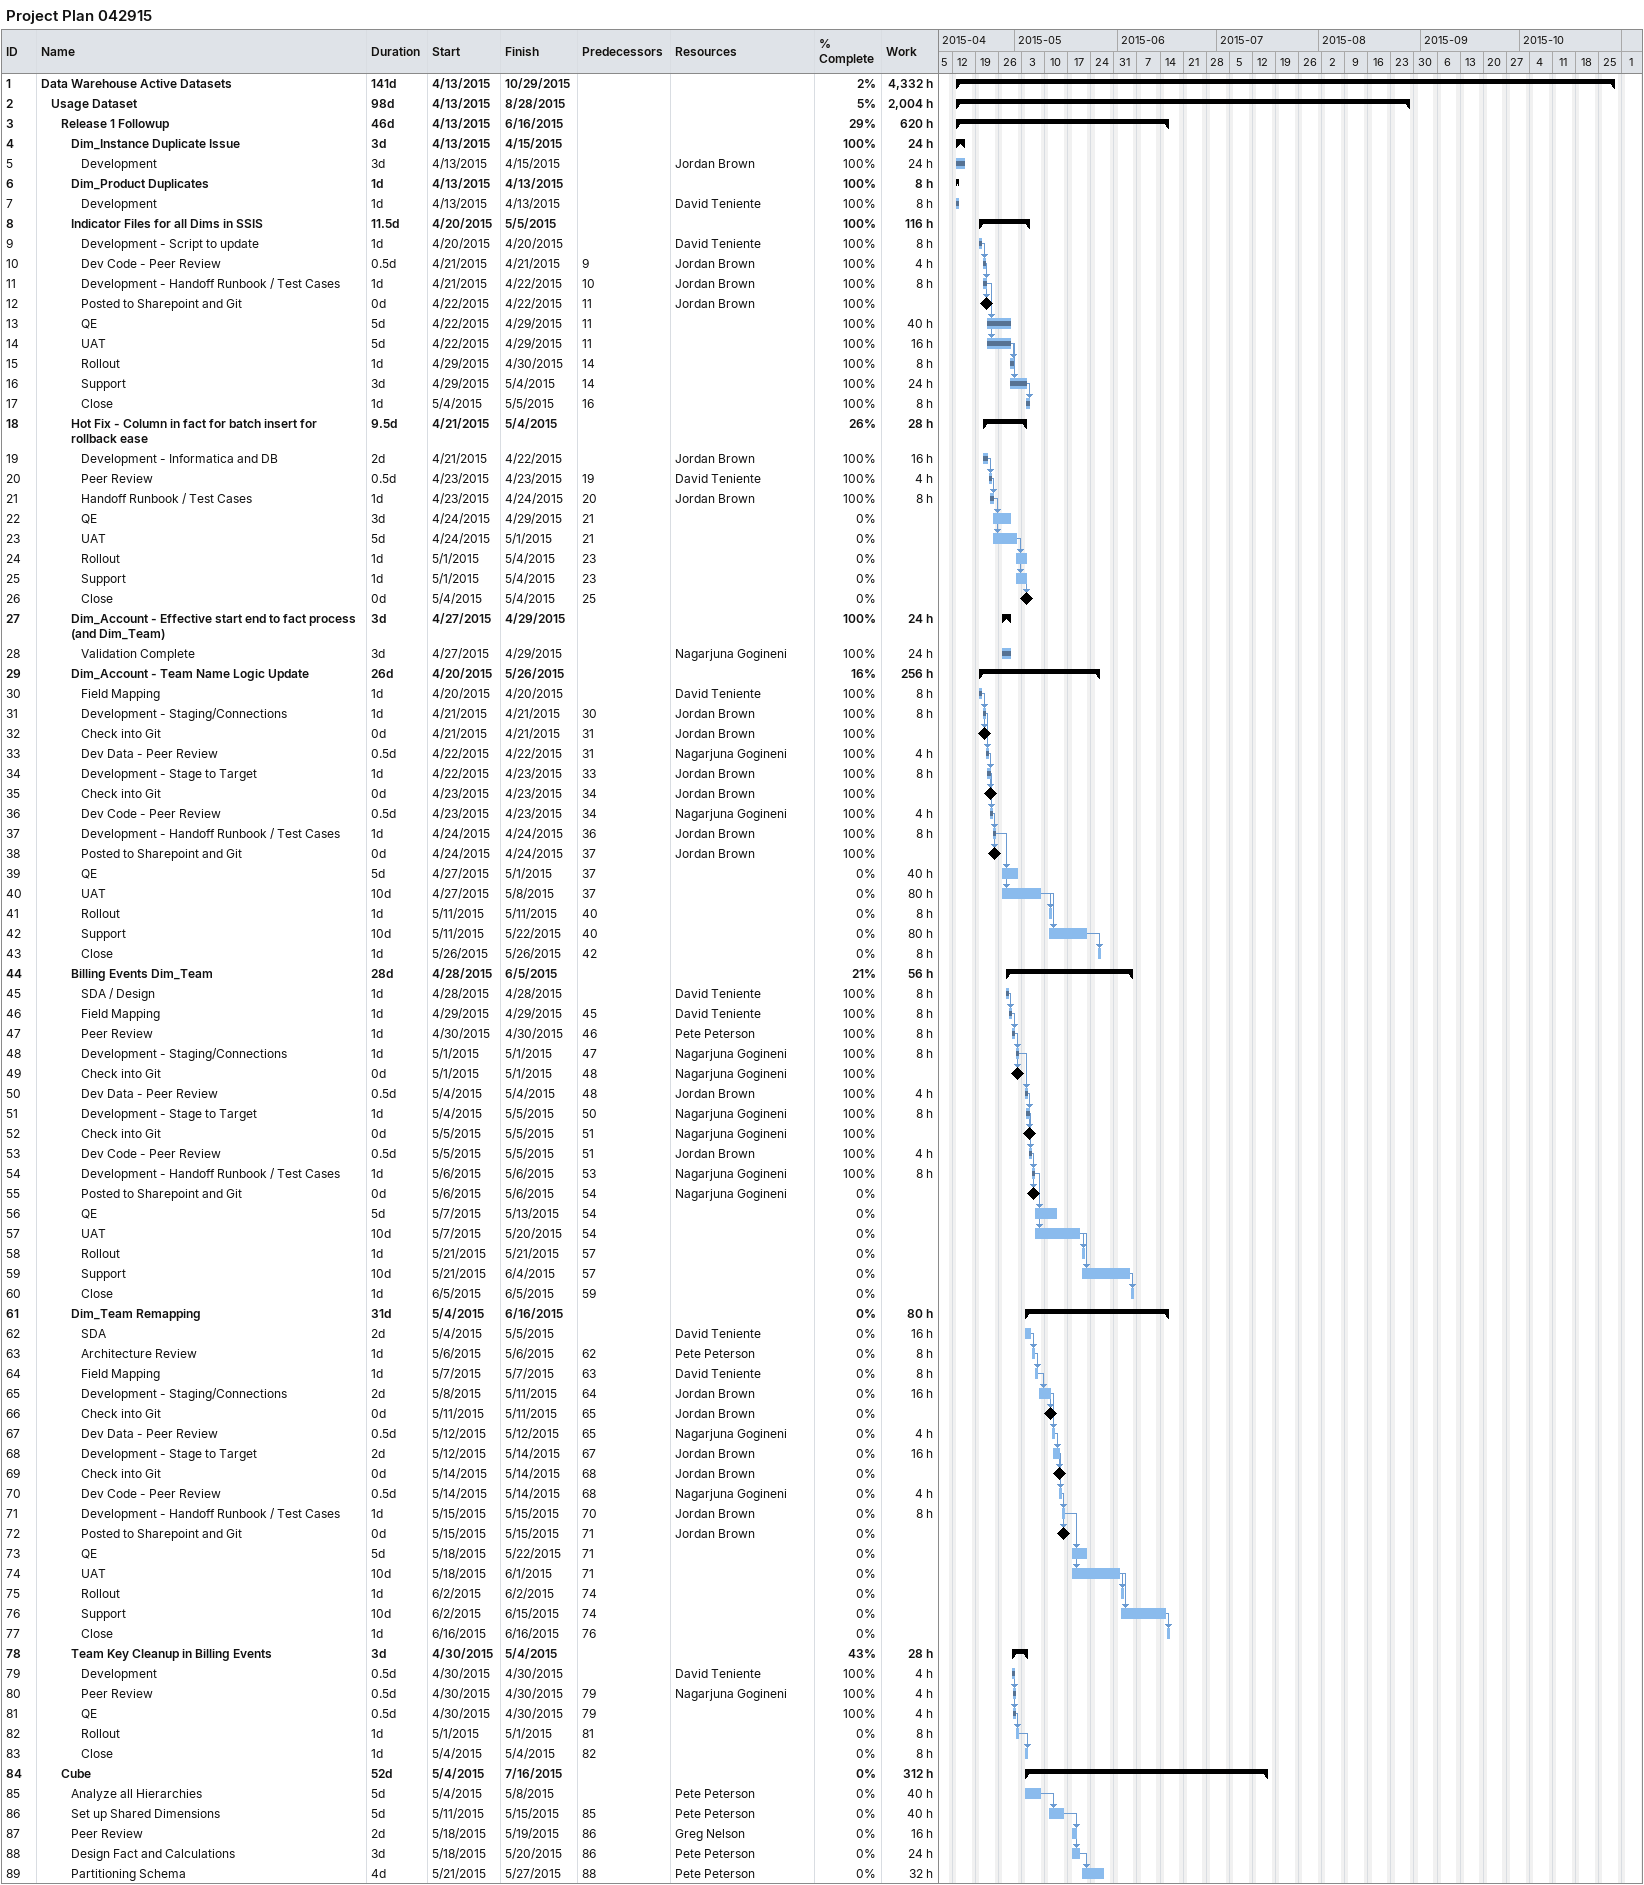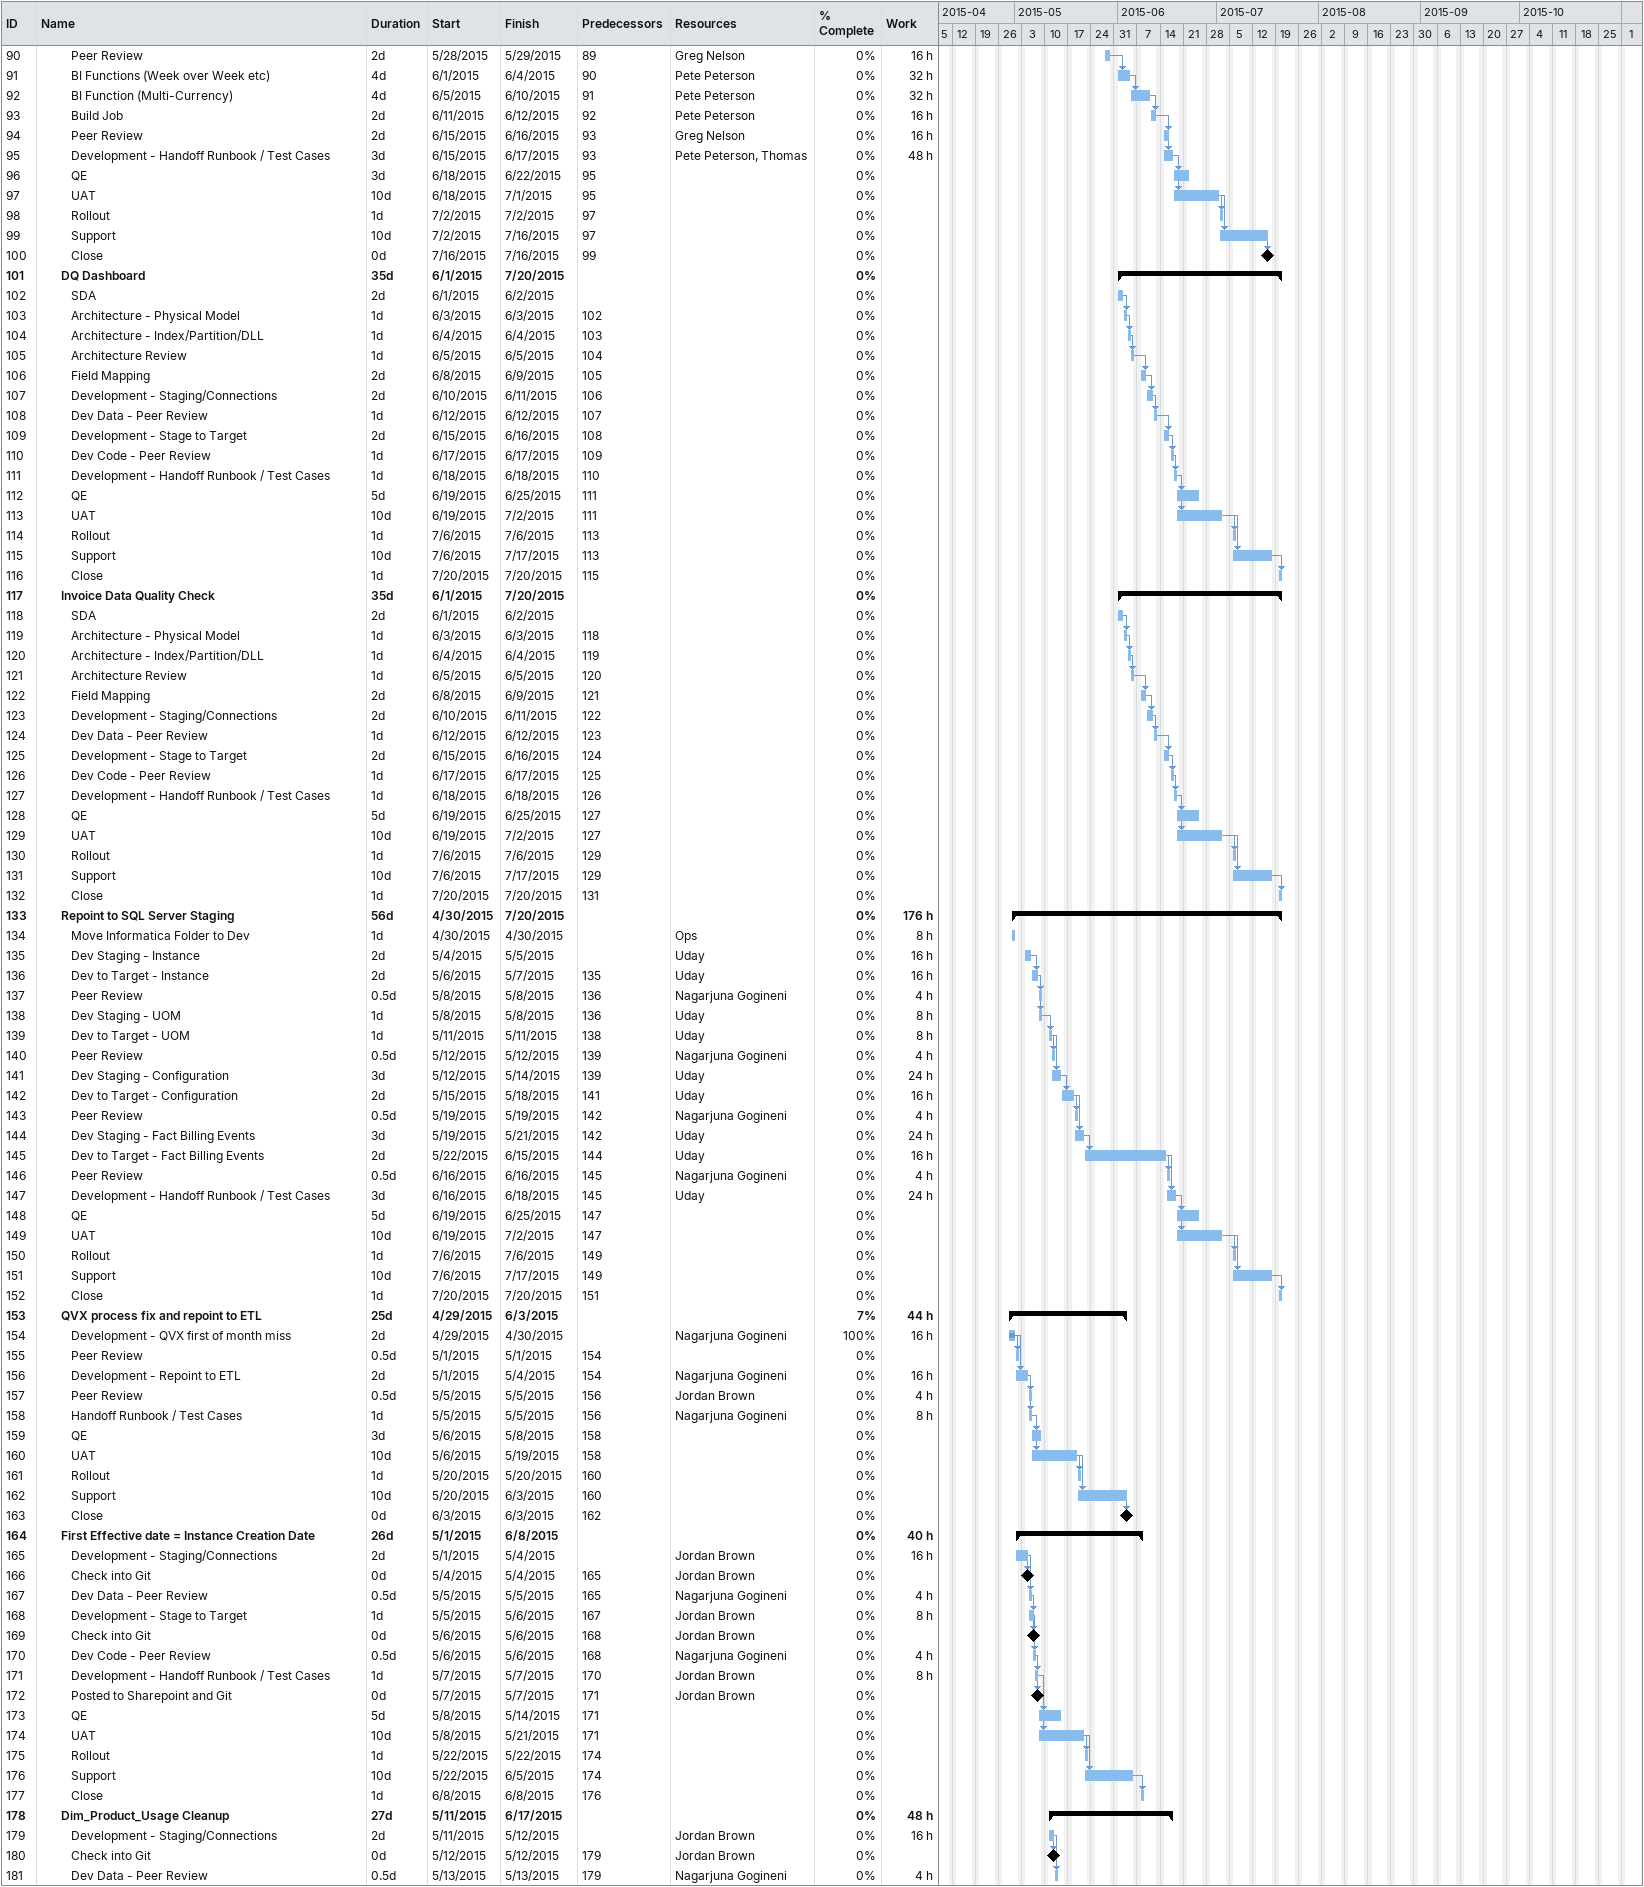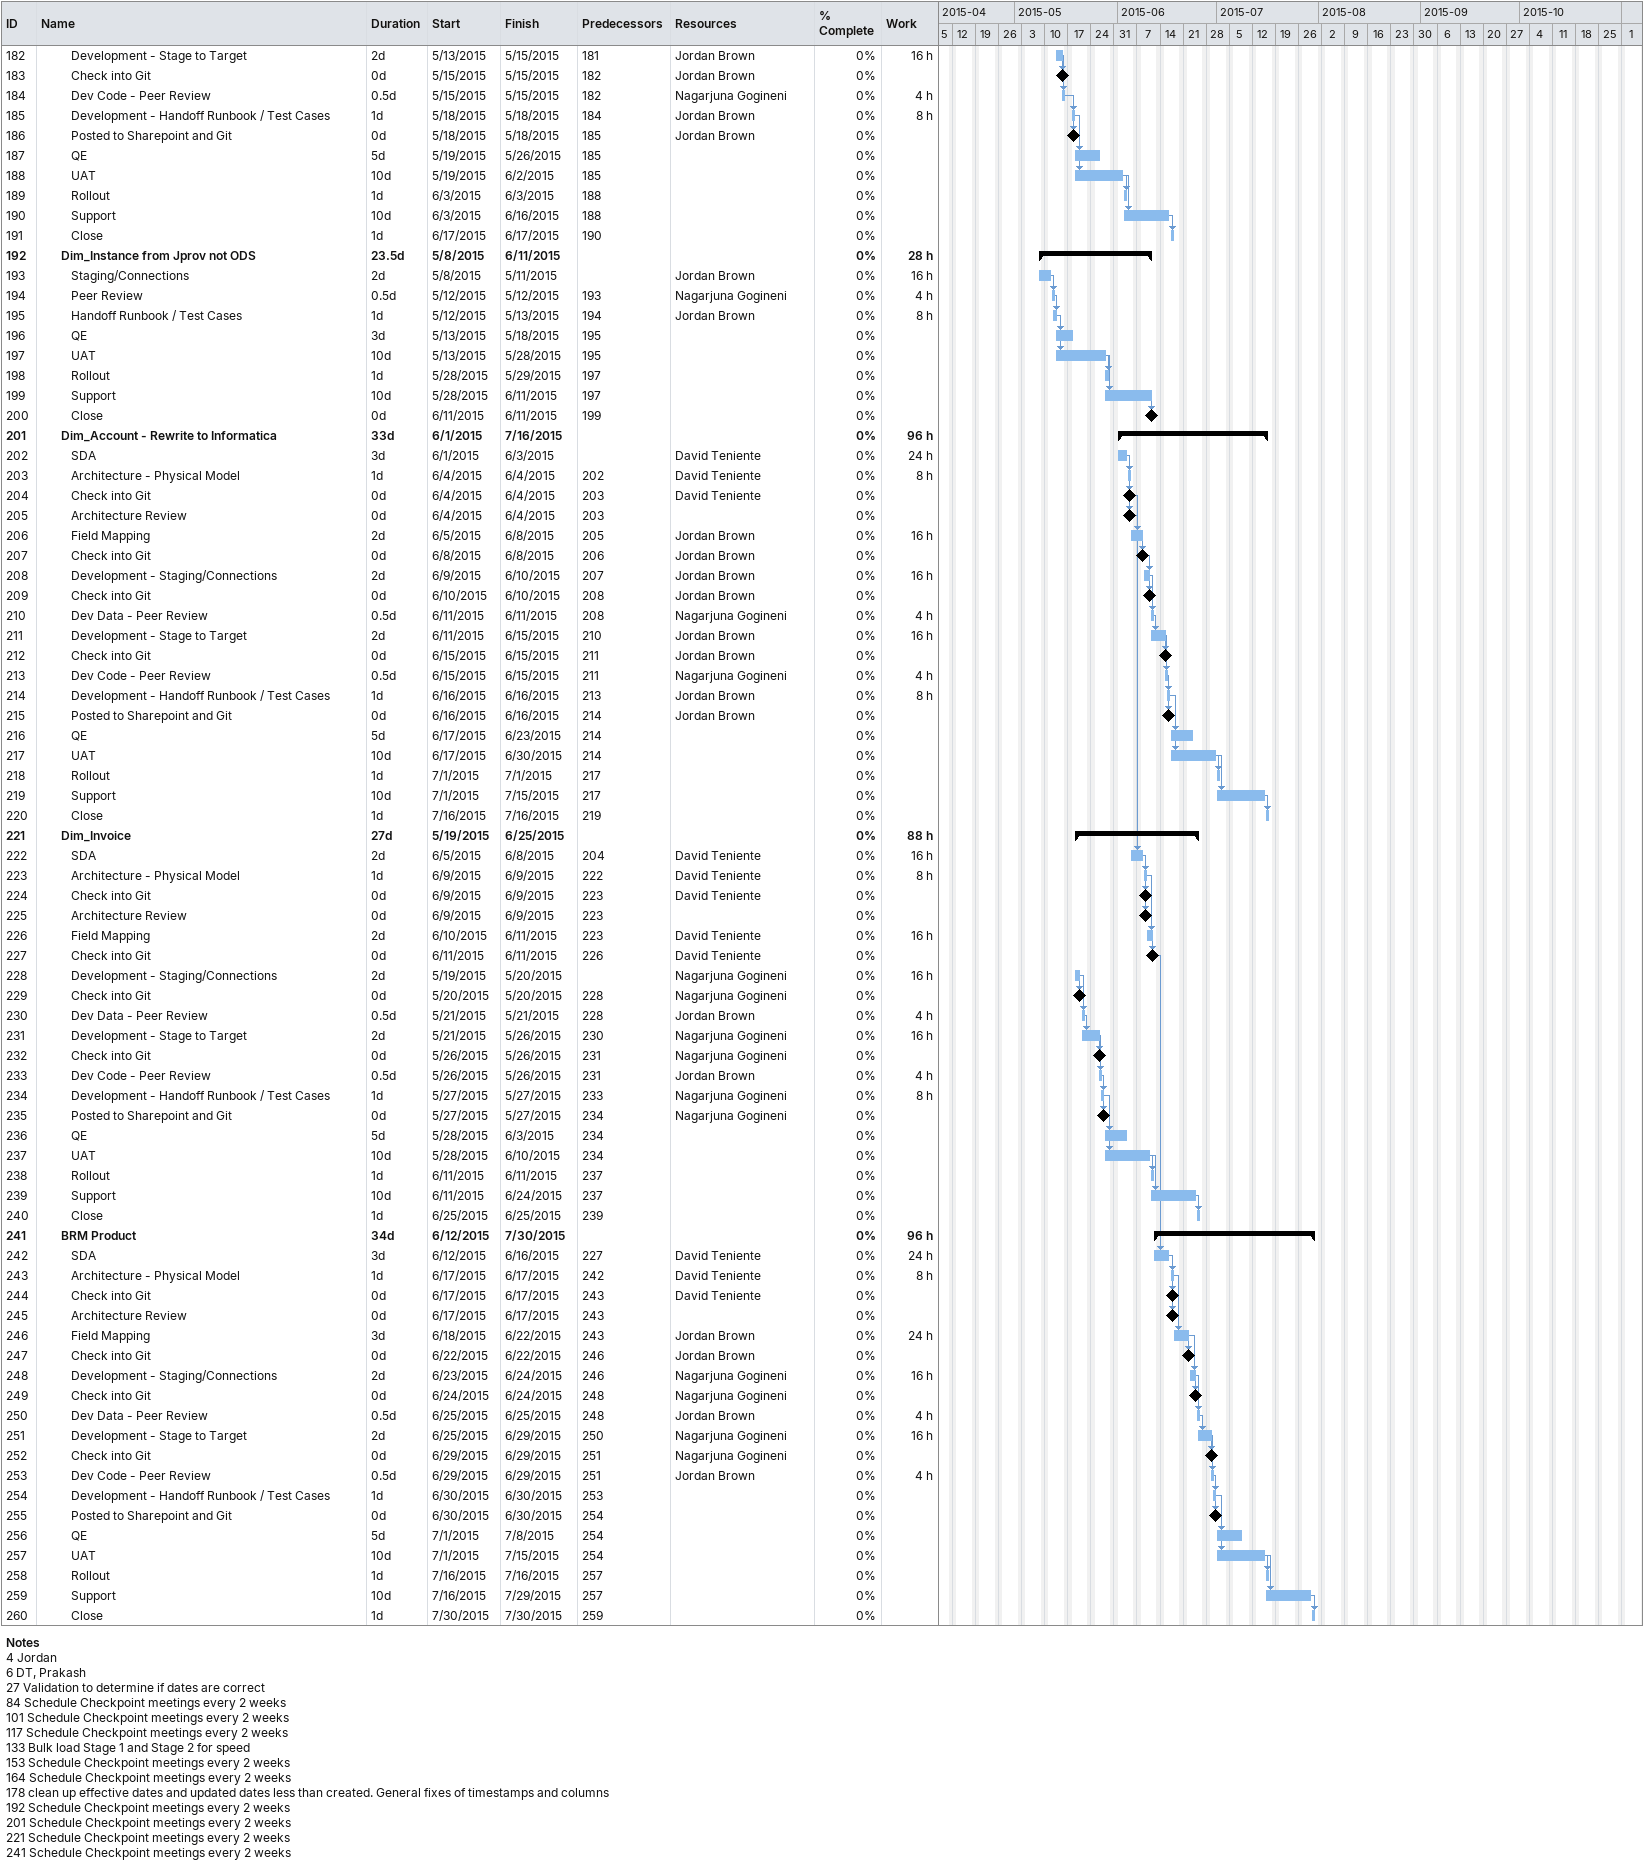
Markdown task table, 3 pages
Project Plan 042915

| ID | Level | Task | Duration | Start | Finish | Predecessors | Resources | % complete | Work (h) |
|---|---|---|---|---|---|---|---|---|---|
| 1 | 1 | **Data Warehouse Active Datasets** | 141d | 2015-04-13 | 2015-10-29 |  |  | 2 | 4332 |
| 2 | 2 | **Usage Dataset** | 98d | 2015-04-13 | 2015-08-28 |  |  | 5 | 2004 |
| 3 | 3 | **Release 1 Followup** | 46d | 2015-04-13 | 2015-06-16 |  |  | 29 | 620 |
| 4 | 4 | **Dim_Instance Duplicate Issue** | 3d | 2015-04-13 | 2015-04-15 |  |  | 100 | 24 |
| 5 | 5 | Development | 3d | 2015-04-13 | 2015-04-15 |  | Jordan Brown | 100 | 24 |
| 6 | 4 | **Dim_Product Duplicates** | 1d | 2015-04-13 | 2015-04-13 |  |  | 100 | 8 |
| 7 | 5 | Development | 1d | 2015-04-13 | 2015-04-13 |  | David Teniente | 100 | 8 |
| 8 | 4 | **Indicator Files for all Dims in SSIS** | 11.5d | 2015-04-20 | 2015-05-05 |  |  | 100 | 116 |
| 9 | 5 | Development - Script to update | 1d | 2015-04-20 | 2015-04-20 |  | David Teniente | 100 | 8 |
| 10 | 5 | Dev Code - Peer Review | 0.5d | 2015-04-21 | 2015-04-21 | 9 | Jordan Brown | 100 | 4 |
| 11 | 5 | Development - Handoff Runbook / Test Cases | 1d | 2015-04-21 | 2015-04-22 | 10 | Jordan Brown | 100 | 8 |
| 12 | 5 | Posted to Sharepoint and Git | 0d | 2015-04-22 | 2015-04-22 | 11 | Jordan Brown | 100 |  |
| 13 | 5 | QE | 5d | 2015-04-22 | 2015-04-29 | 11 |  | 100 | 40 |
| 14 | 5 | UAT | 5d | 2015-04-22 | 2015-04-29 | 11 |  | 100 | 16 |
| 15 | 5 | Rollout | 1d | 2015-04-29 | 2015-04-30 | 14 |  | 100 | 8 |
| 16 | 5 | Support | 3d | 2015-04-29 | 2015-05-04 | 14 |  | 100 | 24 |
| 17 | 5 | Close | 1d | 2015-05-04 | 2015-05-05 | 16 |  | 100 | 8 |
| 18 | 4 | **Hot Fix - Column in fact for batch insert for rollback ease** | 9.5d | 2015-04-21 | 2015-05-04 |  |  | 26 | 28 |
| 19 | 5 | Development - Informatica and DB | 2d | 2015-04-21 | 2015-04-22 |  | Jordan Brown | 100 | 16 |
| 20 | 5 | Peer Review | 0.5d | 2015-04-23 | 2015-04-23 | 19 | David Teniente | 100 | 4 |
| 21 | 5 | Handoff Runbook / Test Cases | 1d | 2015-04-23 | 2015-04-24 | 20 | Jordan Brown | 100 | 8 |
| 22 | 5 | QE | 3d | 2015-04-24 | 2015-04-29 | 21 |  | 0 |  |
| 23 | 5 | UAT | 5d | 2015-04-24 | 2015-05-01 | 21 |  | 0 |  |
| 24 | 5 | Rollout | 1d | 2015-05-01 | 2015-05-04 | 23 |  | 0 |  |
| 25 | 5 | Support | 1d | 2015-05-01 | 2015-05-04 | 23 |  | 0 |  |
| 26 | 5 | Close | 0d | 2015-05-04 | 2015-05-04 | 25 |  | 0 |  |
| 27 | 4 | **Dim_Account - Effective start end to fact process (and Dim_Team)** | 3d | 2015-04-27 | 2015-04-29 |  |  | 100 | 24 |
| 28 | 5 | Validation Complete | 3d | 2015-04-27 | 2015-04-29 |  | Nagarjuna Gogineni | 100 | 24 |
| 29 | 4 | **Dim_Account - Team Name Logic Update** | 26d | 2015-04-20 | 2015-05-26 |  |  | 16 | 256 |
| 30 | 5 | Field Mapping | 1d | 2015-04-20 | 2015-04-20 |  | David Teniente | 100 | 8 |
| 31 | 5 | Development - Staging/Connections | 1d | 2015-04-21 | 2015-04-21 | 30 | Jordan Brown | 100 | 8 |
| 32 | 5 | Check into Git | 0d | 2015-04-21 | 2015-04-21 | 31 | Jordan Brown | 100 |  |
| 33 | 5 | Dev Data - Peer Review | 0.5d | 2015-04-22 | 2015-04-22 | 31 | Nagarjuna Gogineni | 100 | 4 |
| 34 | 5 | Development - Stage to Target | 1d | 2015-04-22 | 2015-04-23 | 33 | Jordan Brown | 100 | 8 |
| 35 | 5 | Check into Git | 0d | 2015-04-23 | 2015-04-23 | 34 | Jordan Brown | 100 |  |
| 36 | 5 | Dev Code - Peer Review | 0.5d | 2015-04-23 | 2015-04-23 | 34 | Nagarjuna Gogineni | 100 | 4 |
| 37 | 5 | Development - Handoff Runbook / Test Cases | 1d | 2015-04-24 | 2015-04-24 | 36 | Jordan Brown | 100 | 8 |
| 38 | 5 | Posted to Sharepoint and Git | 0d | 2015-04-24 | 2015-04-24 | 37 | Jordan Brown | 100 |  |
| 39 | 5 | QE | 5d | 2015-04-27 | 2015-05-01 | 37 |  | 0 | 40 |
| 40 | 5 | UAT | 10d | 2015-04-27 | 2015-05-08 | 37 |  | 0 | 80 |
| 41 | 5 | Rollout | 1d | 2015-05-11 | 2015-05-11 | 40 |  | 0 | 8 |
| 42 | 5 | Support | 10d | 2015-05-11 | 2015-05-22 | 40 |  | 0 | 80 |
| 43 | 5 | Close | 1d | 2015-05-26 | 2015-05-26 | 42 |  | 0 | 8 |
| 44 | 4 | **Billing Events Dim_Team** | 28d | 2015-04-28 | 2015-06-05 |  |  | 21 | 56 |
| 45 | 5 | SDA / Design | 1d | 2015-04-28 | 2015-04-28 |  | David Teniente | 100 | 8 |
| 46 | 5 | Field Mapping | 1d | 2015-04-29 | 2015-04-29 | 45 | David Teniente | 100 | 8 |
| 47 | 5 | Peer Review | 1d | 2015-04-30 | 2015-04-30 | 46 | Pete Peterson | 100 | 8 |
| 48 | 5 | Development - Staging/Connections | 1d | 2015-05-01 | 2015-05-01 | 47 | Nagarjuna Gogineni | 100 | 8 |
| 49 | 5 | Check into Git | 0d | 2015-05-01 | 2015-05-01 | 48 | Nagarjuna Gogineni | 100 |  |
| 50 | 5 | Dev Data - Peer Review | 0.5d | 2015-05-04 | 2015-05-04 | 48 | Jordan Brown | 100 | 4 |
| 51 | 5 | Development - Stage to Target | 1d | 2015-05-04 | 2015-05-05 | 50 | Nagarjuna Gogineni | 100 | 8 |
| 52 | 5 | Check into Git | 0d | 2015-05-05 | 2015-05-05 | 51 | Nagarjuna Gogineni | 100 |  |
| 53 | 5 | Dev Code - Peer Review | 0.5d | 2015-05-05 | 2015-05-05 | 51 | Jordan Brown | 100 | 4 |
| 54 | 5 | Development - Handoff Runbook / Test Cases | 1d | 2015-05-06 | 2015-05-06 | 53 | Nagarjuna Gogineni | 100 | 8 |
| 55 | 5 | Posted to Sharepoint and Git | 0d | 2015-05-06 | 2015-05-06 | 54 | Nagarjuna Gogineni | 0 |  |
| 56 | 5 | QE | 5d | 2015-05-07 | 2015-05-13 | 54 |  | 0 |  |
| 57 | 5 | UAT | 10d | 2015-05-07 | 2015-05-20 | 54 |  | 0 |  |
| 58 | 5 | Rollout | 1d | 2015-05-21 | 2015-05-21 | 57 |  | 0 |  |
| 59 | 5 | Support | 10d | 2015-05-21 | 2015-06-04 | 57 |  | 0 |  |
| 60 | 5 | Close | 1d | 2015-06-05 | 2015-06-05 | 59 |  | 0 |  |
| 61 | 4 | **Dim_Team Remapping** | 31d | 2015-05-04 | 2015-06-16 |  |  | 0 | 80 |
| 62 | 5 | SDA | 2d | 2015-05-04 | 2015-05-05 |  | David Teniente | 0 | 16 |
| 63 | 5 | Architecture Review | 1d | 2015-05-06 | 2015-05-06 | 62 | Pete Peterson | 0 | 8 |
| 64 | 5 | Field Mapping | 1d | 2015-05-07 | 2015-05-07 | 63 | David Teniente | 0 | 8 |
| 65 | 5 | Development - Staging/Connections | 2d | 2015-05-08 | 2015-05-11 | 64 | Jordan Brown | 0 | 16 |
| 66 | 5 | Check into Git | 0d | 2015-05-11 | 2015-05-11 | 65 | Jordan Brown | 0 |  |
| 67 | 5 | Dev Data - Peer Review | 0.5d | 2015-05-12 | 2015-05-12 | 65 | Nagarjuna Gogineni | 0 | 4 |
| 68 | 5 | Development - Stage to Target | 2d | 2015-05-12 | 2015-05-14 | 67 | Jordan Brown | 0 | 16 |
| 69 | 5 | Check into Git | 0d | 2015-05-14 | 2015-05-14 | 68 | Jordan Brown | 0 |  |
| 70 | 5 | Dev Code - Peer Review | 0.5d | 2015-05-14 | 2015-05-14 | 68 | Nagarjuna Gogineni | 0 | 4 |
| 71 | 5 | Development - Handoff Runbook / Test Cases | 1d | 2015-05-15 | 2015-05-15 | 70 | Jordan Brown | 0 | 8 |
| 72 | 5 | Posted to Sharepoint and Git | 0d | 2015-05-15 | 2015-05-15 | 71 | Jordan Brown | 0 |  |
| 73 | 5 | QE | 5d | 2015-05-18 | 2015-05-22 | 71 |  | 0 |  |
| 74 | 5 | UAT | 10d | 2015-05-18 | 2015-06-01 | 71 |  | 0 |  |
| 75 | 5 | Rollout | 1d | 2015-06-02 | 2015-06-02 | 74 |  | 0 |  |
| 76 | 5 | Support | 10d | 2015-06-02 | 2015-06-15 | 74 |  | 0 |  |
| 77 | 5 | Close | 1d | 2015-06-16 | 2015-06-16 | 76 |  | 0 |  |
| 78 | 4 | **Team Key Cleanup in Billing Events** | 3d | 2015-04-30 | 2015-05-04 |  |  | 43 | 28 |
| 79 | 5 | Development | 0.5d | 2015-04-30 | 2015-04-30 |  | David Teniente | 100 | 4 |
| 80 | 5 | Peer Review | 0.5d | 2015-04-30 | 2015-04-30 | 79 | Nagarjuna Gogineni | 100 | 4 |
| 81 | 5 | QE | 0.5d | 2015-04-30 | 2015-04-30 | 79 |  | 100 | 4 |
| 82 | 5 | Rollout | 1d | 2015-05-01 | 2015-05-01 | 81 |  | 0 | 8 |
| 83 | 5 | Close | 1d | 2015-05-04 | 2015-05-04 | 82 |  | 0 | 8 |
| 84 | 3 | **Cube** | 52d | 2015-05-04 | 2015-07-16 |  |  | 0 | 312 |
| 85 | 4 | Analyze all Hierarchies | 5d | 2015-05-04 | 2015-05-08 |  | Pete Peterson | 0 | 40 |
| 86 | 4 | Set up Shared Dimensions | 5d | 2015-05-11 | 2015-05-15 | 85 | Pete Peterson | 0 | 40 |
| 87 | 4 | Peer Review | 2d | 2015-05-18 | 2015-05-19 | 86 | Greg Nelson | 0 | 16 |
| 88 | 4 | Design Fact and Calculations | 3d | 2015-05-18 | 2015-05-20 | 86 | Pete Peterson | 0 | 24 |
| 89 | 4 | Partitioning Schema | 4d | 2015-05-21 | 2015-05-27 | 88 | Pete Peterson | 0 | 32 |
| 90 | 4 | Peer Review | 2d | 2015-05-28 | 2015-05-29 | 89 | Greg Nelson | 0 | 16 |
| 91 | 4 | BI Functions (Week over Week etc) | 4d | 2015-06-01 | 2015-06-04 | 90 | Pete Peterson | 0 | 32 |
| 92 | 4 | BI Function (Multi-Currency) | 4d | 2015-06-05 | 2015-06-10 | 91 | Pete Peterson | 0 | 32 |
| 93 | 4 | Build Job | 2d | 2015-06-11 | 2015-06-12 | 92 | Pete Peterson | 0 | 16 |
| 94 | 4 | Peer Review | 2d | 2015-06-15 | 2015-06-16 | 93 | Greg Nelson | 0 | 16 |
| 95 | 4 | Development - Handoff Runbook / Test Cases | 3d | 2015-06-15 | 2015-06-17 | 93 | Pete Peterson, Thomas | 0 | 48 |
| 96 | 4 | QE | 3d | 2015-06-18 | 2015-06-22 | 95 |  | 0 |  |
| 97 | 4 | UAT | 10d | 2015-06-18 | 2015-07-01 | 95 |  | 0 |  |
| 98 | 4 | Rollout | 1d | 2015-07-02 | 2015-07-02 | 97 |  | 0 |  |
| 99 | 4 | Support | 10d | 2015-07-02 | 2015-07-16 | 97 |  | 0 |  |
| 100 | 4 | Close | 0d | 2015-07-16 | 2015-07-16 | 99 |  | 0 |  |
| 101 | 3 | **DQ Dashboard** | 35d | 2015-06-01 | 2015-07-20 |  |  | 0 |  |
| 102 | 4 | SDA | 2d | 2015-06-01 | 2015-06-02 |  |  | 0 |  |
| 103 | 4 | Architecture - Physical Model | 1d | 2015-06-03 | 2015-06-03 | 102 |  | 0 |  |
| 104 | 4 | Architecture - Index/Partition/DLL | 1d | 2015-06-04 | 2015-06-04 | 103 |  | 0 |  |
| 105 | 4 | Architecture Review | 1d | 2015-06-05 | 2015-06-05 | 104 |  | 0 |  |
| 106 | 4 | Field Mapping | 2d | 2015-06-08 | 2015-06-09 | 105 |  | 0 |  |
| 107 | 4 | Development - Staging/Connections | 2d | 2015-06-10 | 2015-06-11 | 106 |  | 0 |  |
| 108 | 4 | Dev Data - Peer Review | 1d | 2015-06-12 | 2015-06-12 | 107 |  | 0 |  |
| 109 | 4 | Development - Stage to Target | 2d | 2015-06-15 | 2015-06-16 | 108 |  | 0 |  |
| 110 | 4 | Dev Code - Peer Review | 1d | 2015-06-17 | 2015-06-17 | 109 |  | 0 |  |
| 111 | 4 | Development - Handoff Runbook / Test Cases | 1d | 2015-06-18 | 2015-06-18 | 110 |  | 0 |  |
| 112 | 4 | QE | 5d | 2015-06-19 | 2015-06-25 | 111 |  | 0 |  |
| 113 | 4 | UAT | 10d | 2015-06-19 | 2015-07-02 | 111 |  | 0 |  |
| 114 | 4 | Rollout | 1d | 2015-07-06 | 2015-07-06 | 113 |  | 0 |  |
| 115 | 4 | Support | 10d | 2015-07-06 | 2015-07-17 | 113 |  | 0 |  |
| 116 | 4 | Close | 1d | 2015-07-20 | 2015-07-20 | 115 |  | 0 |  |
| 117 | 3 | **Invoice Data Quality Check** | 35d | 2015-06-01 | 2015-07-20 |  |  | 0 |  |
| 118 | 4 | SDA | 2d | 2015-06-01 | 2015-06-02 |  |  | 0 |  |
| 119 | 4 | Architecture - Physical Model | 1d | 2015-06-03 | 2015-06-03 | 118 |  | 0 |  |
| 120 | 4 | Architecture - Index/Partition/DLL | 1d | 2015-06-04 | 2015-06-04 | 119 |  | 0 |  |
| 121 | 4 | Architecture Review | 1d | 2015-06-05 | 2015-06-05 | 120 |  | 0 |  |
| 122 | 4 | Field Mapping | 2d | 2015-06-08 | 2015-06-09 | 121 |  | 0 |  |
| 123 | 4 | Development - Staging/Connections | 2d | 2015-06-10 | 2015-06-11 | 122 |  | 0 |  |
| 124 | 4 | Dev Data - Peer Review | 1d | 2015-06-12 | 2015-06-12 | 123 |  | 0 |  |
| 125 | 4 | Development - Stage to Target | 2d | 2015-06-15 | 2015-06-16 | 124 |  | 0 |  |
| 126 | 4 | Dev Code - Peer Review | 1d | 2015-06-17 | 2015-06-17 | 125 |  | 0 |  |
| 127 | 4 | Development - Handoff Runbook / Test Cases | 1d | 2015-06-18 | 2015-06-18 | 126 |  | 0 |  |
| 128 | 4 | QE | 5d | 2015-06-19 | 2015-06-25 | 127 |  | 0 |  |
| 129 | 4 | UAT | 10d | 2015-06-19 | 2015-07-02 | 127 |  | 0 |  |
| 130 | 4 | Rollout | 1d | 2015-07-06 | 2015-07-06 | 129 |  | 0 |  |
| 131 | 4 | Support | 10d | 2015-07-06 | 2015-07-17 | 129 |  | 0 |  |
| 132 | 4 | Close | 1d | 2015-07-20 | 2015-07-20 | 131 |  | 0 |  |
| 133 | 3 | **Repoint to SQL Server Staging** | 56d | 2015-04-30 | 2015-07-20 |  |  | 0 | 176 |
| 134 | 4 | Move Informatica Folder to Dev | 1d | 2015-04-30 | 2015-04-30 |  | Ops | 0 | 8 |
| 135 | 4 | Dev Staging - Instance | 2d | 2015-05-04 | 2015-05-05 |  | Uday | 0 | 16 |
| 136 | 4 | Dev to Target - Instance | 2d | 2015-05-06 | 2015-05-07 | 135 | Uday | 0 | 16 |
| 137 | 4 | Peer Review | 0.5d | 2015-05-08 | 2015-05-08 | 136 | Nagarjuna Gogineni | 0 | 4 |
| 138 | 4 | Dev Staging - UOM | 1d | 2015-05-08 | 2015-05-08 | 136 | Uday | 0 | 8 |
| 139 | 4 | Dev to Target - UOM | 1d | 2015-05-11 | 2015-05-11 | 138 | Uday | 0 | 8 |
| 140 | 4 | Peer Review | 0.5d | 2015-05-12 | 2015-05-12 | 139 | Nagarjuna Gogineni | 0 | 4 |
| 141 | 4 | Dev Staging - Configuration | 3d | 2015-05-12 | 2015-05-14 | 139 | Uday | 0 | 24 |
| 142 | 4 | Dev to Target - Configuration | 2d | 2015-05-15 | 2015-05-18 | 141 | Uday | 0 | 16 |
| 143 | 4 | Peer Review | 0.5d | 2015-05-19 | 2015-05-19 | 142 | Nagarjuna Gogineni | 0 | 4 |
| 144 | 4 | Dev Staging - Fact Billing Events | 3d | 2015-05-19 | 2015-05-21 | 142 | Uday | 0 | 24 |
| 145 | 4 | Dev to Target - Fact Billing Events | 2d | 2015-05-22 | 2015-06-15 | 144 | Uday | 0 | 16 |
| 146 | 4 | Peer Review | 0.5d | 2015-06-16 | 2015-06-16 | 145 | Nagarjuna Gogineni | 0 | 4 |
| 147 | 4 | Development - Handoff Runbook / Test Cases | 3d | 2015-06-16 | 2015-06-18 | 145 | Uday | 0 | 24 |
| 148 | 4 | QE | 5d | 2015-06-19 | 2015-06-25 | 147 |  | 0 |  |
| 149 | 4 | UAT | 10d | 2015-06-19 | 2015-07-02 | 147 |  | 0 |  |
| 150 | 4 | Rollout | 1d | 2015-07-06 | 2015-07-06 | 149 |  | 0 |  |
| 151 | 4 | Support | 10d | 2015-07-06 | 2015-07-17 | 149 |  | 0 |  |
| 152 | 4 | Close | 1d | 2015-07-20 | 2015-07-20 | 151 |  | 0 |  |
| 153 | 3 | **QVX process fix and repoint to ETL** | 25d | 2015-04-29 | 2015-06-03 |  |  | 7 | 44 |
| 154 | 4 | Development - QVX first of month miss | 2d | 2015-04-29 | 2015-04-30 |  | Nagarjuna Gogineni | 100 | 16 |
| 155 | 4 | Peer Review | 0.5d | 2015-05-01 | 2015-05-01 | 154 |  | 0 |  |
| 156 | 4 | Development - Repoint to ETL | 2d | 2015-05-01 | 2015-05-04 | 154 | Nagarjuna Gogineni | 0 | 16 |
| 157 | 4 | Peer Review | 0.5d | 2015-05-05 | 2015-05-05 | 156 | Jordan Brown | 0 | 4 |
| 158 | 4 | Handoff Runbook / Test Cases | 1d | 2015-05-05 | 2015-05-05 | 156 | Nagarjuna Gogineni | 0 | 8 |
| 159 | 4 | QE | 3d | 2015-05-06 | 2015-05-08 | 158 |  | 0 |  |
| 160 | 4 | UAT | 10d | 2015-05-06 | 2015-05-19 | 158 |  | 0 |  |
| 161 | 4 | Rollout | 1d | 2015-05-20 | 2015-05-20 | 160 |  | 0 |  |
| 162 | 4 | Support | 10d | 2015-05-20 | 2015-06-03 | 160 |  | 0 |  |
| 163 | 4 | Close | 0d | 2015-06-03 | 2015-06-03 | 162 |  | 0 |  |
| 164 | 3 | **First Effective date = Instance Creation Date** | 26d | 2015-05-01 | 2015-06-08 |  |  | 0 | 40 |
| 165 | 4 | Development - Staging/Connections | 2d | 2015-05-01 | 2015-05-04 |  | Jordan Brown | 0 | 16 |
| 166 | 4 | Check into Git | 0d | 2015-05-04 | 2015-05-04 | 165 | Jordan Brown | 0 |  |
| 167 | 4 | Dev Data - Peer Review | 0.5d | 2015-05-05 | 2015-05-05 | 165 | Nagarjuna Gogineni | 0 | 4 |
| 168 | 4 | Development - Stage to Target | 1d | 2015-05-05 | 2015-05-06 | 167 | Jordan Brown | 0 | 8 |
| 169 | 4 | Check into Git | 0d | 2015-05-06 | 2015-05-06 | 168 | Jordan Brown | 0 |  |
| 170 | 4 | Dev Code - Peer Review | 0.5d | 2015-05-06 | 2015-05-06 | 168 | Nagarjuna Gogineni | 0 | 4 |
| 171 | 4 | Development - Handoff Runbook / Test Cases | 1d | 2015-05-07 | 2015-05-07 | 170 | Jordan Brown | 0 | 8 |
| 172 | 4 | Posted to Sharepoint and Git | 0d | 2015-05-07 | 2015-05-07 | 171 | Jordan Brown | 0 |  |
| 173 | 4 | QE | 5d | 2015-05-08 | 2015-05-14 | 171 |  | 0 |  |
| 174 | 4 | UAT | 10d | 2015-05-08 | 2015-05-21 | 171 |  | 0 |  |
| 175 | 4 | Rollout | 1d | 2015-05-22 | 2015-05-22 | 174 |  | 0 |  |
| 176 | 4 | Support | 10d | 2015-05-22 | 2015-06-05 | 174 |  | 0 |  |
| 177 | 4 | Close | 1d | 2015-06-08 | 2015-06-08 | 176 |  | 0 |  |
| 178 | 3 | **Dim_Product_Usage Cleanup** | 27d | 2015-05-11 | 2015-06-17 |  |  | 0 | 48 |
| 179 | 4 | Development - Staging/Connections | 2d | 2015-05-11 | 2015-05-12 |  | Jordan Brown | 0 | 16 |
| 180 | 4 | Check into Git | 0d | 2015-05-12 | 2015-05-12 | 179 | Jordan Brown | 0 |  |
| 181 | 4 | Dev Data - Peer Review | 0.5d | 2015-05-13 | 2015-05-13 | 179 | Nagarjuna Gogineni | 0 | 4 |
| 182 | 4 | Development - Stage to Target | 2d | 2015-05-13 | 2015-05-15 | 181 | Jordan Brown | 0 | 16 |
| 183 | 4 | Check into Git | 0d | 2015-05-15 | 2015-05-15 | 182 | Jordan Brown | 0 |  |
| 184 | 4 | Dev Code - Peer Review | 0.5d | 2015-05-15 | 2015-05-15 | 182 | Nagarjuna Gogineni | 0 | 4 |
| 185 | 4 | Development - Handoff Runbook / Test Cases | 1d | 2015-05-18 | 2015-05-18 | 184 | Jordan Brown | 0 | 8 |
| 186 | 4 | Posted to Sharepoint and Git | 0d | 2015-05-18 | 2015-05-18 | 185 | Jordan Brown | 0 |  |
| 187 | 4 | QE | 5d | 2015-05-19 | 2015-05-26 | 185 |  | 0 |  |
| 188 | 4 | UAT | 10d | 2015-05-19 | 2015-06-02 | 185 |  | 0 |  |
| 189 | 4 | Rollout | 1d | 2015-06-03 | 2015-06-03 | 188 |  | 0 |  |
| 190 | 4 | Support | 10d | 2015-06-03 | 2015-06-16 | 188 |  | 0 |  |
| 191 | 4 | Close | 1d | 2015-06-17 | 2015-06-17 | 190 |  | 0 |  |
| 192 | 3 | **Dim_Instance from Jprov not ODS** | 23.5d | 2015-05-08 | 2015-06-11 |  |  | 0 | 28 |
| 193 | 4 | Staging/Connections | 2d | 2015-05-08 | 2015-05-11 |  | Jordan Brown | 0 | 16 |
| 194 | 4 | Peer Review | 0.5d | 2015-05-12 | 2015-05-12 | 193 | Nagarjuna Gogineni | 0 | 4 |
| 195 | 4 | Handoff Runbook / Test Cases | 1d | 2015-05-12 | 2015-05-13 | 194 | Jordan Brown | 0 | 8 |
| 196 | 4 | QE | 3d | 2015-05-13 | 2015-05-18 | 195 |  | 0 |  |
| 197 | 4 | UAT | 10d | 2015-05-13 | 2015-05-28 | 195 |  | 0 |  |
| 198 | 4 | Rollout | 1d | 2015-05-28 | 2015-05-29 | 197 |  | 0 |  |
| 199 | 4 | Support | 10d | 2015-05-28 | 2015-06-11 | 197 |  | 0 |  |
| 200 | 4 | Close | 0d | 2015-06-11 | 2015-06-11 | 199 |  | 0 |  |
| 201 | 3 | **Dim_Account - Rewrite to Informatica** | 33d | 2015-06-01 | 2015-07-16 |  |  | 0 | 96 |
| 202 | 4 | SDA | 3d | 2015-06-01 | 2015-06-03 |  | David Teniente | 0 | 24 |
| 203 | 4 | Architecture - Physical Model | 1d | 2015-06-04 | 2015-06-04 | 202 | David Teniente | 0 | 8 |
| 204 | 4 | Check into Git | 0d | 2015-06-04 | 2015-06-04 | 203 | David Teniente | 0 |  |
| 205 | 4 | Architecture Review | 0d | 2015-06-04 | 2015-06-04 | 203 |  | 0 |  |
| 206 | 4 | Field Mapping | 2d | 2015-06-05 | 2015-06-08 | 205 | Jordan Brown | 0 | 16 |
| 207 | 4 | Check into Git | 0d | 2015-06-08 | 2015-06-08 | 206 | Jordan Brown | 0 |  |
| 208 | 4 | Development - Staging/Connections | 2d | 2015-06-09 | 2015-06-10 | 207 | Jordan Brown | 0 | 16 |
| 209 | 4 | Check into Git | 0d | 2015-06-10 | 2015-06-10 | 208 | Jordan Brown | 0 |  |
| 210 | 4 | Dev Data - Peer Review | 0.5d | 2015-06-11 | 2015-06-11 | 208 | Nagarjuna Gogineni | 0 | 4 |
| 211 | 4 | Development - Stage to Target | 2d | 2015-06-11 | 2015-06-15 | 210 | Jordan Brown | 0 | 16 |
| 212 | 4 | Check into Git | 0d | 2015-06-15 | 2015-06-15 | 211 | Jordan Brown | 0 |  |
| 213 | 4 | Dev Code - Peer Review | 0.5d | 2015-06-15 | 2015-06-15 | 211 | Nagarjuna Gogineni | 0 | 4 |
| 214 | 4 | Development - Handoff Runbook / Test Cases | 1d | 2015-06-16 | 2015-06-16 | 213 | Jordan Brown | 0 | 8 |
| 215 | 4 | Posted to Sharepoint and Git | 0d | 2015-06-16 | 2015-06-16 | 214 | Jordan Brown | 0 |  |
| 216 | 4 | QE | 5d | 2015-06-17 | 2015-06-23 | 214 |  | 0 |  |
| 217 | 4 | UAT | 10d | 2015-06-17 | 2015-06-30 | 214 |  | 0 |  |
| 218 | 4 | Rollout | 1d | 2015-07-01 | 2015-07-01 | 217 |  | 0 |  |
| 219 | 4 | Support | 10d | 2015-07-01 | 2015-07-15 | 217 |  | 0 |  |
| 220 | 4 | Close | 1d | 2015-07-16 | 2015-07-16 | 219 |  | 0 |  |
| 221 | 3 | **Dim_Invoice** | 27d | 2015-05-19 | 2015-06-25 |  |  | 0 | 88 |
| 222 | 4 | SDA | 2d | 2015-06-05 | 2015-06-08 | 204 | David Teniente | 0 | 16 |
| 223 | 4 | Architecture - Physical Model | 1d | 2015-06-09 | 2015-06-09 | 222 | David Teniente | 0 | 8 |
| 224 | 4 | Check into Git | 0d | 2015-06-09 | 2015-06-09 | 223 | David Teniente | 0 |  |
| 225 | 4 | Architecture Review | 0d | 2015-06-09 | 2015-06-09 | 223 |  | 0 |  |
| 226 | 4 | Field Mapping | 2d | 2015-06-10 | 2015-06-11 | 223 | David Teniente | 0 | 16 |
| 227 | 4 | Check into Git | 0d | 2015-06-11 | 2015-06-11 | 226 | David Teniente | 0 |  |
| 228 | 4 | Development - Staging/Connections | 2d | 2015-05-19 | 2015-05-20 |  | Nagarjuna Gogineni | 0 | 16 |
| 229 | 4 | Check into Git | 0d | 2015-05-20 | 2015-05-20 | 228 | Nagarjuna Gogineni | 0 |  |
| 230 | 4 | Dev Data - Peer Review | 0.5d | 2015-05-21 | 2015-05-21 | 228 | Jordan Brown | 0 | 4 |
| 231 | 4 | Development - Stage to Target | 2d | 2015-05-21 | 2015-05-26 | 230 | Nagarjuna Gogineni | 0 | 16 |
| 232 | 4 | Check into Git | 0d | 2015-05-26 | 2015-05-26 | 231 | Nagarjuna Gogineni | 0 |  |
| 233 | 4 | Dev Code - Peer Review | 0.5d | 2015-05-26 | 2015-05-26 | 231 | Jordan Brown | 0 | 4 |
| 234 | 4 | Development - Handoff Runbook / Test Cases | 1d | 2015-05-27 | 2015-05-27 | 233 | Nagarjuna Gogineni | 0 | 8 |
| 235 | 4 | Posted to Sharepoint and Git | 0d | 2015-05-27 | 2015-05-27 | 234 | Nagarjuna Gogineni | 0 |  |
| 236 | 4 | QE | 5d | 2015-05-28 | 2015-06-03 | 234 |  | 0 |  |
| 237 | 4 | UAT | 10d | 2015-05-28 | 2015-06-10 | 234 |  | 0 |  |
| 238 | 4 | Rollout | 1d | 2015-06-11 | 2015-06-11 | 237 |  | 0 |  |
| 239 | 4 | Support | 10d | 2015-06-11 | 2015-06-24 | 237 |  | 0 |  |
| 240 | 4 | Close | 1d | 2015-06-25 | 2015-06-25 | 239 |  | 0 |  |
| 241 | 3 | **BRM Product** | 34d | 2015-06-12 | 2015-07-30 |  |  | 0 | 96 |
| 242 | 4 | SDA | 3d | 2015-06-12 | 2015-06-16 | 227 | David Teniente | 0 | 24 |
| 243 | 4 | Architecture - Physical Model | 1d | 2015-06-17 | 2015-06-17 | 242 | David Teniente | 0 | 8 |
| 244 | 4 | Check into Git | 0d | 2015-06-17 | 2015-06-17 | 243 | David Teniente | 0 |  |
| 245 | 4 | Architecture Review | 0d | 2015-06-17 | 2015-06-17 | 243 |  | 0 |  |
| 246 | 4 | Field Mapping | 3d | 2015-06-18 | 2015-06-22 | 243 | Jordan Brown | 0 | 24 |
| 247 | 4 | Check into Git | 0d | 2015-06-22 | 2015-06-22 | 246 | Jordan Brown | 0 |  |
| 248 | 4 | Development - Staging/Connections | 2d | 2015-06-23 | 2015-06-24 | 246 | Nagarjuna Gogineni | 0 | 16 |
| 249 | 4 | Check into Git | 0d | 2015-06-24 | 2015-06-24 | 248 | Nagarjuna Gogineni | 0 |  |
| 250 | 4 | Dev Data - Peer Review | 0.5d | 2015-06-25 | 2015-06-25 | 248 | Jordan Brown | 0 | 4 |
| 251 | 4 | Development - Stage to Target | 2d | 2015-06-25 | 2015-06-29 | 250 | Nagarjuna Gogineni | 0 | 16 |
| 252 | 4 | Check into Git | 0d | 2015-06-29 | 2015-06-29 | 251 | Nagarjuna Gogineni | 0 |  |
| 253 | 4 | Dev Code - Peer Review | 0.5d | 2015-06-29 | 2015-06-29 | 251 | Jordan Brown | 0 | 4 |
| 254 | 4 | Development - Handoff Runbook / Test Cases | 1d | 2015-06-30 | 2015-06-30 | 253 |  | 0 |  |
| 255 | 4 | Posted to Sharepoint and Git | 0d | 2015-06-30 | 2015-06-30 | 254 |  | 0 |  |
| 256 | 4 | QE | 5d | 2015-07-01 | 2015-07-08 | 254 |  | 0 |  |
| 257 | 4 | UAT | 10d | 2015-07-01 | 2015-07-15 | 254 |  | 0 |  |
| 258 | 4 | Rollout | 1d | 2015-07-16 | 2015-07-16 | 257 |  | 0 |  |
| 259 | 4 | Support | 10d | 2015-07-16 | 2015-07-29 | 257 |  | 0 |  |
| 260 | 4 | Close | 1d | 2015-07-30 | 2015-07-30 | 259 |  | 0 |  |

Notes
- 4: Jordan
- 6: DT, Prakash
- 27: Validation to determine if dates are correct
- 84: Schedule Checkpoint meetings every 2 weeks
- 101: Schedule Checkpoint meetings every 2 weeks
- 117: Schedule Checkpoint meetings every 2 weeks
- 133: Bulk load Stage 1 and Stage 2 for speed
- 153: Schedule Checkpoint meetings every 2 weeks
- 164: Schedule Checkpoint meetings every 2 weeks
- 178: clean up effective dates and updated dates less than created. General fixes of timestamps and columns
- 192: Schedule Checkpoint meetings every 2 weeks
- 201: Schedule Checkpoint meetings every 2 weeks
- 221: Schedule Checkpoint meetings every 2 weeks
- 241: Schedule Checkpoint meetings every 2 weeks
